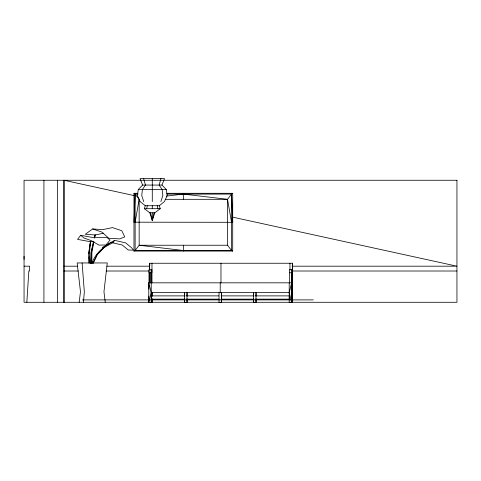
<?xml version="1.0" encoding="UTF-8"?>
<svg xmlns="http://www.w3.org/2000/svg" width="481" height="481" viewBox="0 0 481 481"><rect width="100%" height="100%" fill="white"/><g stroke="black" fill="none" stroke-linecap="round" stroke-linejoin="round"><path stroke-width="0.72" d="M24.056 259.373L24.05 256.223M91.859 263.648L91.877 252.615L93.897 241.576M148.869 296.11L148.785 302.399L152.104 302.399L152.104 298.905M291.654 302.399L291.654 282.828L289.213 292.616L291.654 302.399L291.654 282.828M91.095 263.648L91.27 252.675L93.573 242.039M90.819 263.612L91.029 252.393L93.579 241.492M133.977 193.302L135.137 194.096L133.977 222.186L231.547 222.3L232.708 222.186L231.547 194.096L232.708 193.302L232.708 251.07L133.977 251.07L133.977 193.302L137.716 193.302M26.84 302.284L28.83 271.001L29.624 271.001L29.624 266.185L24.056 266.185M80.7 235.287L83.742 237.879L91.474 240.728L98.966 245.106L106.024 244.967L110.017 240.079L106.974 237.5L93.741 237.704L80.7 235.287L77.567 239.382L90.446 241.721L89.472 253.691L90.037 263.251M83.454 302.284L84.331 291.739L82.107 262.951M292.226 266.925L292.532 263.251L149.537 263.251L149.537 269.775M79.179 302.284L80.477 291.739L77.17 262.951L107.275 262.951L103.962 291.739L105.261 302.284M88.877 253.337L90.446 241.721L93.422 241.69M138.281 189.532L137.386 195.575L140.157 201.605L145.28 205.724L159.289 205.724L164.424 201.605L167.19 195.575L166.294 189.532L161.965 185.071L142.604 185.071L138.281 189.532L166.294 189.532M90.446 241.721L88.624 253.631L88.955 263.203M151.226 296.158L152.104 292.616L152.104 296.11M135.137 222.3L139.165 199.314L135.137 194.096L138.107 194.096M94.571 237.897L95.112 234.956L103.674 233.225M94.498 237.788L95.112 234.956L85.269 234.289L92.665 228.938L102.736 229.641L112.494 227.591L121.813 230.76L124.723 236.892L119.733 238.901L108.76 238.233L101.978 232.107L92.665 228.938M146.663 208.7L147.33 205.724M145.28 205.724L144.33 208.7L149.789 212.8L152.285 220.43L154.064 212.8M94.432 237.861L95.112 234.956M148.869 289.117L148.785 282.828L151.226 292.616L148.785 302.399L148.785 282.828L292.406 282.828M151.755 294.011L152.104 292.616M160.937 178.601L159.133 185.071L162.187 189.532L162.825 195.575L160.864 201.605M150.523 212.8L152.285 220.43L154.798 212.8L160.245 208.7L159.289 205.724M161.965 185.071L164.514 178.601L140.061 178.601L142.604 185.071M92.009 263.143C95.503 252.441 105.165 245.502 114.616 240.344L125.769 242.941L131.77 247.937L133.381 250.162L128.241 250.006L122.246 245.009L111.093 242.412L102.273 247.481L103.938 247.631L113.053 242.58L114.616 240.344M93.013 263.347L97.12 254.726L103.938 247.631L97.27 254.587L93.164 263.137M232.708 251.07L231.547 250.499L227.525 245.244L227.525 199.314L231.547 194.096L167.027 194.096M133.977 251.07L135.137 250.499L231.547 250.499L231.547 194.096M166.408 196.098L183.345 194.096L227.525 199.314L231.547 222.3M166.889 193.302L232.708 193.302M165.374 199.314L227.525 199.314M144.33 208.7L160.245 208.7M149.789 212.8L154.798 212.8M227.525 245.244L139.165 245.244L135.137 250.499L135.137 194.096M63.997 266.197L77.525 266.197M106.824 266.197L149.651 266.197M292.406 266.197L456.95 266.197L232.618 217.135M63.997 271.013L78.277 271.013M106.073 271.013L149.651 271.013M292.406 271.013L456.95 271.013M151.226 292.616L289.34 292.616M292.406 292.616L291.781 292.616L291.781 302.399M151.299 295.887L185.065 295.887M186.544 295.887L218.813 295.887M221.044 295.887L254.058 295.887M255.537 295.887L289.303 295.887L289.285 299.152L255.537 299.152M151.299 299.152L185.065 299.152M186.544 299.152L218.813 299.152M221.044 299.152L254.058 299.152M82.419 299.897L313.323 299.897M292.532 263.251L292.532 302.399L289.213 302.399L289.213 282.828M183.345 250.499L139.165 245.244L139.165 199.314M134.379 195.653L63.997 180.261L63.997 302.284M143.711 201.605L141.751 195.575L142.388 189.532L145.442 185.071L143.639 178.601M291.654 299.627L292.406 302.399L292.406 263.251M292.183 301.004L292.532 302.399M157.245 205.724L157.912 208.7M149.844 265.452L149.663 263.251L149.663 269.901M89.027 256.908L89.232 261.904M91.27 252.675L91.649 263.672M291.51 269.775L291.504 282.828M291.438 272.715L291.438 282.828M289.965 263.251L289.965 269.775M289.562 272.715L289.496 282.828M256.096 292.616L256.096 296.11M256.096 298.905L256.096 302.399L253.535 302.399L253.535 292.616M255.97 292.616L255.97 302.399M253.661 292.616L253.661 296.11M253.661 298.905L253.661 302.399M221.597 292.616L221.597 302.399L219.035 302.399L219.035 292.616M221.476 292.616L221.476 302.399M220.971 263.251L220.971 282.828M220.22 282.828L220.22 292.616M187.103 292.616L187.103 296.11M187.103 298.905L187.103 302.399L184.536 302.399L184.536 292.616M186.977 292.616L186.977 302.399M184.662 292.616L184.662 296.11M184.662 298.905L184.662 302.399M183.345 193.302L183.345 199.314M183.345 245.244L183.345 251.07M152.285 178.601L152.285 201.605M152.285 205.724L152.285 208.7M152.285 212.8L152.285 220.43M151.978 263.251L151.978 282.828M151.978 293.386L151.978 296.392M151.978 298.647L151.978 302.399M151.353 292.616L151.353 302.399M151.226 282.828L151.226 302.399M151.112 269.775L151.112 272.715M150.998 272.715L150.998 282.828M150.932 272.715L150.932 282.828M149.212 272.715L149.212 282.828M149.14 272.715L149.14 282.828M63.961 180.261L63.961 302.284M57.63 180.261L57.63 302.284M43.927 180.261L43.927 302.284M456.95 180.261L24.056 180.261L24.056 302.284L456.95 302.284L456.95 180.261M151.864 269.775L148.9 269.775L148.9 272.715L151.864 272.715L151.864 269.775M292.262 269.775L289.358 269.775L289.358 272.715L292.262 272.715L292.262 269.775"/></g></svg>
